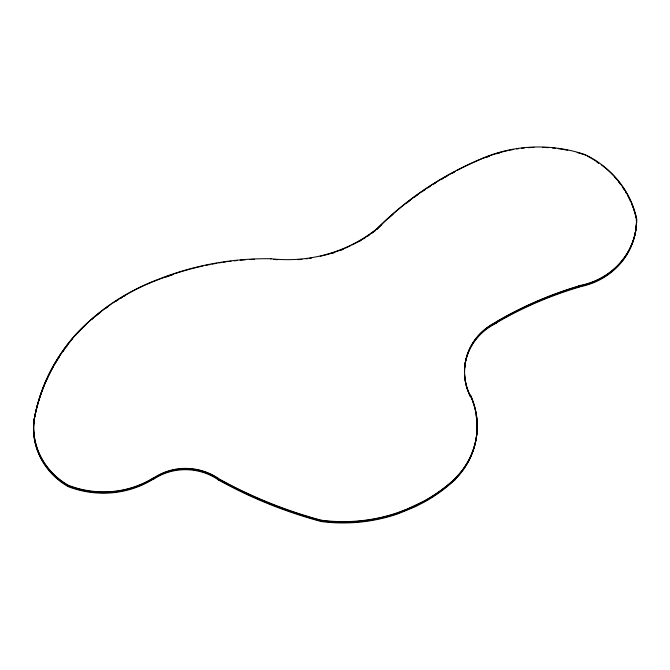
<?xml version="1.0" encoding="UTF-8"?>
<svg xmlns="http://www.w3.org/2000/svg" width="670" height="670" viewBox="0 0 670 670"><rect width="100%" height="100%" fill="white"/><g stroke="black" fill="none" stroke-linecap="round" stroke-linejoin="round"><path stroke-width="1" d="M153.581 478.095A92.192 86.958 8.6 0 1 68.105 485.591A70.576 66.573 8.6 0 1 34.028 420.433L34.103 420.082A70.576 66.573 8.6 0 0 68.164 485.197A92.192 86.958 8.6 0 0 153.639 477.735M270.873 259.081L270.923 258.721A283.829 267.715 8.6 0 0 159.385 278.913A221.15 208.596 8.6 0 0 74.01 336.357L73.96 336.717A221.15 208.596 8.6 0 1 111.195 304.172M68.449 486.144A4.925 0.511 -64.3 0 1 67.98 486.487L68.072 485.884M153.497 479.125L153.581 478.531M320.938 521.52L320.955 521.461A434.152 409.496 8.6 0 1 218.286 479.904L218.378 479.301A434.152 409.496 8.6 0 0 321.014 520.9A161.671 152.492 8.6 0 0 397.896 513.262L406.95 509.878L424.278 501.545A162.316 153.103 8.6 0 0 455.022 479.251L454.93 479.846A162.316 153.103 8.6 0 1 424.185 502.14L415.66 506.554L397.812 513.873A161.671 152.492 8.6 0 1 320.922 521.52L321.014 520.908M218.437 478.941L218.487 478.589A434.152 409.496 8.6 0 0 321.123 520.188A161.671 152.492 8.6 0 0 398.005 512.55L407.059 509.158L424.386 500.825A162.316 153.103 8.6 0 0 455.131 478.539M321.123 520.196L321.064 520.548A434.152 409.496 8.6 0 1 218.428 478.95M585.513 154.728A138.263 130.416 8.6 0 0 483.38 157.911A332.998 314.096 8.6 0 0 376.858 228.83L376.808 229.19A332.998 314.096 8.6 0 1 389.253 217.331M483.355 157.852L483.296 158.204A332.998 314.096 8.6 0 0 457.107 170.389M470.122 396.422L470.214 395.828M585.438 155.139L585.488 154.787A95.517 90.09 8.6 0 1 636.55 218.504L636.45 218.864M578.863 287.204L578.955 286.609A372.411 351.273 8.6 0 0 496.177 322.454L496.085 323.049A372.411 351.273 8.6 0 1 578.863 287.204A4.908 0.695 74.7 0 1 578.57 287.087M321.106 520.85L320.955 521.461M397.955 512.919L415.802 505.599L424.336 501.185A162.316 153.103 8.6 0 0 455.072 478.891M153.715 478.28A55.727 52.562 8.6 0 1 218.495 478.866M153.773 477.919A55.727 52.562 8.6 0 1 218.546 478.506M397.947 512.902A161.671 152.492 8.6 0 1 321.064 520.565M34.011 420.433A190.791 179.962 8.6 0 1 73.993 336.742M112.845 303.041A221.15 208.596 8.6 0 1 123.85 296.106M124.72 295.596A221.15 208.596 8.6 0 1 159.326 279.264M160.264 278.896A283.829 267.715 8.6 0 1 173.605 274.089M174.569 273.77A283.829 267.715 8.6 0 1 190.129 269.131M191.109 268.871A283.829 267.715 8.6 0 1 202.968 265.99M205.958 265.353A283.829 267.715 8.6 0 1 209.953 264.541M211.955 264.156A283.829 267.715 8.6 0 1 216.971 263.26M218.981 262.925A283.829 267.715 8.6 0 1 220.991 262.606M223.009 262.297A283.829 267.715 8.6 0 1 226.041 261.861M228.06 261.585A283.829 267.715 8.6 0 1 231.1 261.2M234.14 260.848A283.829 267.715 8.6 0 1 237.188 260.529M240.237 260.236A283.829 267.715 8.6 0 1 245.329 259.826M249.408 259.558A283.829 267.715 8.6 0 1 254.516 259.307M376.038 229.743A140.616 132.635 8.6 0 1 351.926 245.002M350.201 245.848A140.616 132.635 8.6 0 1 323.024 255.639M322.077 255.873A140.616 132.635 8.6 0 1 320.193 256.317M311.625 258.017A140.616 132.635 8.6 0 1 309.708 258.319M307.781 258.603A140.616 132.635 8.6 0 1 305.855 258.863M301.986 259.298A140.616 132.635 8.6 0 1 298.108 259.633M277.665 259.709A140.616 132.635 8.6 0 1 273.779 259.399M390.007 216.653A332.998 314.096 8.6 0 1 415.308 196.218M416.958 195.02A332.998 314.096 8.6 0 1 421.966 191.503M423.649 190.347A332.998 314.096 8.6 0 1 455.282 171.344M483.33 158.271A138.263 130.416 8.6 0 1 490.49 155.515M491.395 155.197A138.263 130.416 8.6 0 1 499.653 152.618M500.582 152.366A138.263 130.416 8.6 0 1 507.14 150.75M509.024 150.34A138.263 130.416 8.6 0 1 513.773 149.444M516.637 148.975A138.263 130.416 8.6 0 1 518.555 148.698M521.436 148.33A138.263 130.416 8.6 0 1 524.325 148.02M528.186 147.693A138.263 130.416 8.6 0 1 533.99 147.4M542.717 147.392A138.263 130.416 8.6 0 1 548.529 147.685M552.398 148.003A138.263 130.416 8.6 0 1 555.288 148.305M558.177 148.673A138.263 130.416 8.6 0 1 567.733 150.289M577.146 152.542A138.263 130.416 8.6 0 1 585.454 155.088M587.272 156.085A95.517 90.09 8.6 0 1 598.72 162.952M601.208 164.745A95.517 90.09 8.6 0 1 621.71 185.573M622.288 186.394A95.517 90.09 8.6 0 1 636.492 218.856M636.601 218.872A72.662 68.533 8.6 0 1 578.964 286.04M470.03 395.568A59.856 56.456 8.6 0 1 468.556 392.268M468.221 391.431A59.856 56.456 8.6 0 1 464.603 374.873M464.519 371.314A59.856 56.456 8.6 0 1 496.353 322.32M470.441 395.401A81.547 76.916 8.6 0 1 454.955 478.782M376.833 228.797A140.616 132.635 8.6 0 1 270.923 258.746M470.08 395.216A59.856 56.456 8.6 0 1 496.411 321.96M636.651 218.512A72.662 68.533 8.6 0 1 579.014 285.68M34.069 420.073A190.791 179.962 8.6 0 1 74.043 336.382M470.491 395.049A81.547 76.916 8.6 0 1 455.005 478.422M475.474 411.003A81.547 76.916 8.6 0 1 454.897 479.142M470.382 395.761A81.547 76.916 8.6 0 1 471.965 399.479M472.333 400.417A81.547 76.916 8.6 0 1 473.958 405.183M474.243 406.146A81.547 76.916 8.6 0 1 475.248 410.023M469.971 395.928A59.856 56.456 8.6 0 1 468.506 392.628M468.171 391.791A59.856 56.456 8.6 0 1 467.25 389.245M466.973 388.391A59.856 56.456 8.6 0 1 464.553 375.234M464.461 371.674A59.856 56.456 8.6 0 1 464.511 369.89M464.611 368.115A59.856 56.456 8.6 0 1 496.303 322.68M636.542 219.224A72.662 68.533 8.6 0 1 578.905 286.4M596.97 162.157A95.517 90.09 8.6 0 1 598.662 163.304M614.7 177.341A95.517 90.09 8.6 0 1 616.04 178.848M618.628 181.939A95.517 90.09 8.6 0 1 620.47 184.317M622.237 186.754A95.517 90.09 8.6 0 1 624.457 190.079M625.512 191.771A95.517 90.09 8.6 0 1 626.525 193.488M627.497 195.23A95.517 90.09 8.6 0 1 628.435 196.98M628.887 197.868A95.517 90.09 8.6 0 1 630.596 201.444M631.391 203.261A95.517 90.09 8.6 0 1 633.2 207.859M633.527 208.789A95.517 90.09 8.6 0 1 634.448 211.603M635.009 213.487A95.517 90.09 8.6 0 1 636.441 219.216L636.299 219.819A4.925 1.583 -6.7 0 1 636.157 219.978M486.83 157.207A138.263 130.416 8.6 0 1 489.527 156.194M496.83 153.782A138.263 130.416 8.6 0 1 499.602 152.978M376.749 229.542A332.998 314.096 8.6 0 1 381.791 224.584M388.449 218.37A332.998 314.096 8.6 0 1 392.989 214.325M406.305 203.328A332.998 314.096 8.6 0 1 410.341 200.221M414.428 197.181A332.998 314.096 8.6 0 1 418.566 194.2M421.916 191.855A332.998 314.096 8.6 0 1 425.291 189.56M427.854 187.86A332.998 314.096 8.6 0 1 430.425 186.185M433.875 183.99A332.998 314.096 8.6 0 1 435.617 182.91M441.765 179.2A332.998 314.096 8.6 0 1 443.54 178.17M445.324 177.14A332.998 314.096 8.6 0 1 447.108 176.126M452.51 173.153A332.998 314.096 8.6 0 1 454.319 172.182M375.242 230.681A140.616 132.635 8.6 0 1 371.448 233.528M369.12 235.178A140.616 132.635 8.6 0 1 367.554 236.25M365.167 237.816A140.616 132.635 8.6 0 1 363.559 238.838M361.113 240.329A140.616 132.635 8.6 0 1 358.634 241.77M343.132 249.341A140.616 132.635 8.6 0 1 340.452 250.421M334.104 252.732A140.616 132.635 8.6 0 1 331.349 253.628M165.892 277.12A283.829 267.715 8.6 0 1 172.592 274.775M75.224 335.62A221.15 208.596 8.6 0 1 82.075 328.518M83.482 327.144A221.15 208.596 8.6 0 1 86.346 324.414M92.242 319.113A221.15 208.596 8.6 0 1 93.741 317.823M96.028 315.913A221.15 208.596 8.6 0 1 100.684 312.178M105.441 308.577A221.15 208.596 8.6 0 1 107.87 306.818M116.128 301.199A221.15 208.596 8.6 0 1 117.811 300.118M120.365 298.527A221.15 208.596 8.6 0 1 122.074 297.488M123.799 296.467A221.15 208.596 8.6 0 1 125.533 295.453M33.961 420.793A190.791 179.962 8.6 0 1 43.064 388.089M43.416 387.185A190.791 179.962 8.6 0 1 53.031 366.892M53.508 366.038A190.791 179.962 8.6 0 1 59.102 356.8M59.638 355.979A190.791 179.962 8.6 0 1 61.833 352.713M62.963 351.088A190.791 179.962 8.6 0 1 72.645 338.601M153.53 478.455A92.192 86.958 8.6 0 1 68.047 485.951A70.576 66.573 8.6 0 1 33.969 420.793L33.902 421.397A70.576 66.573 8.6 0 0 67.972 486.512M153.665 478.64A55.727 52.562 8.6 0 1 218.437 479.226M153.572 479.234A55.727 52.562 8.6 0 1 218.353 479.82M218.705 479.754A4.908 0.628 -59.9 0 1 218.286 479.896M153.438 479.05A92.192 86.958 8.6 0 1 67.963 486.546M39.111 399.705A190.791 179.962 8.6 0 0 33.868 421.388A4.908 1.633 8.2 0 0 34.547 422.033M39.404 398.784A190.791 179.962 8.6 0 1 53.416 366.632M54.89 364.086A190.791 179.962 8.6 0 1 59.546 356.574M62.871 351.691A190.791 179.962 8.6 0 1 64.019 350.083M66.364 346.909A190.791 179.962 8.6 0 1 67.57 345.343M636.458 219.827A72.662 68.533 8.6 0 1 578.821 286.995M464.787 379.379A59.856 56.456 8.6 0 1 464.519 376.716M464.595 367.822A59.856 56.456 8.6 0 1 496.21 323.275M476.755 420.484A81.547 76.916 8.6 0 1 454.813 479.737M475.382 411.598A81.547 76.916 8.6 0 1 475.784 413.558M476.127 415.534A81.547 76.916 8.6 0 1 476.42 417.51M454.93 479.846A4.908 1.323 46 0 1 454.511 479.929M496.286 321.734L496.227 322.094A372.411 351.273 8.6 0 1 579.006 286.249L579.064 285.897A372.411 351.273 8.6 0 0 496.286 321.734"/></g></svg>
